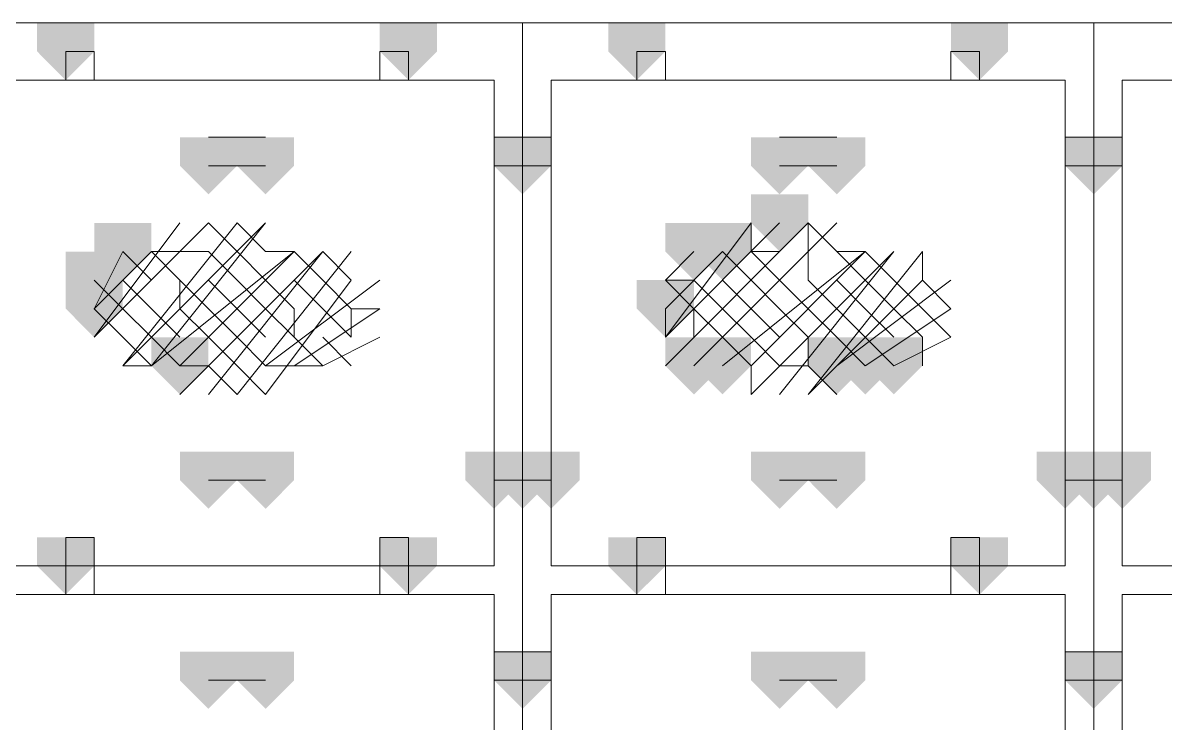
# Model space of a CAD drawing. Header units: millimetres. Extents: x 2315 to 4619, y 1334 to 1897.
# Drawn here: x 3873.622 to 3876.065, y 1518.516 to 1520.012 of the extents above; entities that cross this region are included whole.
import ezdxf

# ---------------------------------------------------------------- set-up
doc = ezdxf.new("R2010")
doc.units = ezdxf.units.MM
for name, color, linetype in [('PDF_3中心线层', 1, 'Continuous'), ('PDF_4虚线层', 2, 'Continuous'), ('PDF_5剖面线层', 2, 'Continuous'), ('PDF_细实线层', 7, 'Continuous')]:
    doc.layers.add(name, color=color, linetype=linetype)

msp = doc.modelspace()

# ---------------------------------------------------------------- hatches: boundary and pattern name
at = {"layer": 'PDF_3中心线层', "transparency": 33554559}
for points in [[(3874.4463, 1520.0125), (3874.3852, 1520.0125), (3874.3852, 1519.9514), (3874.4463, 1519.8903), (3874.5073, 1519.9514), (3874.5073, 1520.0125)], [(3874.4463, 1520.0125), (3874.3852, 1520.0125), (3874.3852, 1519.9514), (3874.4463, 1519.8903), (3874.5073, 1519.9514), (3874.5073, 1520.0125)], [(3874.9349, 1520.0125), (3874.8738, 1520.0125), (3874.8738, 1519.9514), (3874.9349, 1519.8903), (3874.996, 1519.9514), (3874.996, 1520.0125)], [(3874.9349, 1520.0125), (3874.8738, 1520.0125), (3874.8738, 1519.9514), (3874.9349, 1519.8903), (3874.996, 1519.9514), (3874.996, 1520.0125)], [(3875.6679, 1520.0125), (3875.6068, 1520.0125), (3875.6068, 1519.9514), (3875.6679, 1519.8903), (3875.729, 1519.9514), (3875.729, 1520.0125)], [(3875.6679, 1520.0125), (3875.6068, 1520.0125), (3875.6068, 1519.9514), (3875.6679, 1519.8903), (3875.729, 1519.9514), (3875.729, 1520.0125)], [(3874.6906, 1519.7682), (3874.6295, 1519.7682), (3874.6295, 1519.7071), (3874.6906, 1519.646), (3874.7517, 1519.7071), (3874.7517, 1519.7682)], [(3874.6906, 1519.7682), (3874.6295, 1519.7682), (3874.6295, 1519.7071), (3874.6906, 1519.646), (3874.7517, 1519.7071), (3874.7517, 1519.7682)], [(3875.9122, 1519.7682), (3875.8511, 1519.7682), (3875.8511, 1519.7071), (3875.9122, 1519.646), (3875.9733, 1519.7071), (3875.9733, 1519.7682)], [(3875.9122, 1519.7682), (3875.8511, 1519.7682), (3875.8511, 1519.7071), (3875.9122, 1519.646), (3875.9733, 1519.7071), (3875.9733, 1519.7682)], [(3874.6906, 1519.0963), (3874.6295, 1519.0963), (3874.6295, 1519.0352), (3874.6906, 1518.9741), (3874.7517, 1519.0352), (3874.7517, 1519.0963)], [(3874.6906, 1519.0963), (3874.6295, 1519.0963), (3874.6295, 1519.0352), (3874.6906, 1518.9741), (3874.7517, 1519.0352), (3874.7517, 1519.0963)], [(3874.6906, 1519.0963), (3874.6295, 1519.0963), (3874.6295, 1519.0352), (3874.6906, 1518.9741), (3874.7517, 1519.0352), (3874.7517, 1519.0963)], [(3874.6906, 1519.0963), (3874.6295, 1519.0963), (3874.6295, 1519.0352), (3874.6906, 1518.9741), (3874.7517, 1519.0352), (3874.7517, 1519.0963)], [(3875.9122, 1519.0963), (3875.8511, 1519.0963), (3875.8511, 1519.0352), (3875.9122, 1518.9741), (3875.9733, 1519.0352), (3875.9733, 1519.0963)], [(3875.9122, 1519.0963), (3875.8511, 1519.0963), (3875.8511, 1519.0352), (3875.9122, 1518.9741), (3875.9733, 1519.0352), (3875.9733, 1519.0963)], [(3875.9122, 1519.0963), (3875.8511, 1519.0963), (3875.8511, 1519.0352), (3875.9122, 1518.9741), (3875.9733, 1519.0352), (3875.9733, 1519.0963)], [(3875.9122, 1519.0963), (3875.8511, 1519.0963), (3875.8511, 1519.0352), (3875.9122, 1518.9741), (3875.9733, 1519.0352), (3875.9733, 1519.0963)], [(3874.4463, 1518.913), (3874.3852, 1518.913), (3874.3852, 1518.8519), (3874.4463, 1518.7909), (3874.5073, 1518.8519), (3874.5073, 1518.913)], [(3874.4463, 1518.913), (3874.3852, 1518.913), (3874.3852, 1518.8519), (3874.4463, 1518.7909), (3874.5073, 1518.8519), (3874.5073, 1518.913)], [(3874.9349, 1518.913), (3874.8738, 1518.913), (3874.8738, 1518.8519), (3874.9349, 1518.7909), (3874.996, 1518.8519), (3874.996, 1518.913)], [(3874.9349, 1518.913), (3874.8738, 1518.913), (3874.8738, 1518.8519), (3874.9349, 1518.7909), (3874.996, 1518.8519), (3874.996, 1518.913)], [(3875.6679, 1518.913), (3875.6068, 1518.913), (3875.6068, 1518.8519), (3875.6679, 1518.7909), (3875.729, 1518.8519), (3875.729, 1518.913)], [(3875.6679, 1518.913), (3875.6068, 1518.913), (3875.6068, 1518.8519), (3875.6679, 1518.7909), (3875.729, 1518.8519), (3875.729, 1518.913)], [(3874.6906, 1518.6687), (3874.6295, 1518.6687), (3874.6295, 1518.6076), (3874.6906, 1518.5465), (3874.7517, 1518.6076), (3874.7517, 1518.6687)], [(3874.6906, 1518.6687), (3874.6295, 1518.6687), (3874.6295, 1518.6076), (3874.6906, 1518.5465), (3874.7517, 1518.6076), (3874.7517, 1518.6687)], [(3874.6906, 1518.6687), (3874.6295, 1518.6687), (3874.6295, 1518.6076), (3874.6906, 1518.5465), (3874.7517, 1518.6076), (3874.7517, 1518.6687)], [(3874.6906, 1518.6687), (3874.6295, 1518.6687), (3874.6295, 1518.6076), (3874.6906, 1518.5465), (3874.7517, 1518.6076), (3874.7517, 1518.6687)], [(3875.9122, 1518.6687), (3875.8511, 1518.6687), (3875.8511, 1518.6076), (3875.9122, 1518.5465), (3875.9733, 1518.6076), (3875.9733, 1518.6687)], [(3875.9122, 1518.6687), (3875.8511, 1518.6687), (3875.8511, 1518.6076), (3875.9122, 1518.5465), (3875.9733, 1518.6076), (3875.9733, 1518.6687)], [(3875.9122, 1518.6687), (3875.8511, 1518.6687), (3875.8511, 1518.6076), (3875.9122, 1518.5465), (3875.9733, 1518.6076), (3875.9733, 1518.6687)], [(3875.9122, 1518.6687), (3875.8511, 1518.6687), (3875.8511, 1518.6076), (3875.9122, 1518.5465), (3875.9733, 1518.6076), (3875.9733, 1518.6687)]]:
    msp.add_hatch(color=256, dxfattribs=at).paths.add_polyline_path(points)
at = {"layer": 'PDF_5剖面线层', "transparency": 33554559}
for points in [[(3875.2403, 1519.646), (3875.1792, 1519.646), (3875.1792, 1519.5849), (3875.2403, 1519.5238), (3875.3014, 1519.5849), (3875.3014, 1519.646)], [(3873.8355, 1519.5849), (3873.7744, 1519.5849), (3873.7744, 1519.5238), (3873.8355, 1519.4628), (3873.8965, 1519.5238), (3873.8965, 1519.5849)], [(3875.0571, 1519.5849), (3874.996, 1519.5849), (3874.996, 1519.5238), (3875.0571, 1519.4628), (3875.1182, 1519.5238), (3875.1182, 1519.5849)], [(3875.1182, 1519.5849), (3875.0571, 1519.5849), (3875.0571, 1519.5238), (3875.1182, 1519.4628), (3875.1792, 1519.5238), (3875.1792, 1519.5849)], [(3873.7744, 1519.5238), (3873.7133, 1519.5238), (3873.7133, 1519.4628), (3873.7744, 1519.4017), (3873.8355, 1519.4628), (3873.8355, 1519.5238)], [(3873.7744, 1519.4628), (3873.7133, 1519.4628), (3873.7133, 1519.4017), (3873.7744, 1519.3406), (3873.8355, 1519.4017), (3873.8355, 1519.4628)], [(3874.996, 1519.4628), (3874.9349, 1519.4628), (3874.9349, 1519.4017), (3874.996, 1519.3406), (3875.0571, 1519.4017), (3875.0571, 1519.4628)], [(3873.9576, 1519.3406), (3873.8965, 1519.3406), (3873.8965, 1519.2795), (3873.9576, 1519.2184), (3874.0187, 1519.2795), (3874.0187, 1519.3406)], [(3875.0571, 1519.3406), (3874.996, 1519.3406), (3874.996, 1519.2795), (3875.0571, 1519.2184), (3875.1182, 1519.2795), (3875.1182, 1519.3406)], [(3875.1182, 1519.3406), (3875.0571, 1519.3406), (3875.0571, 1519.2795), (3875.1182, 1519.2184), (3875.1792, 1519.2795), (3875.1792, 1519.3406)], [(3875.3625, 1519.3406), (3875.3014, 1519.3406), (3875.3014, 1519.2795), (3875.3625, 1519.2184), (3875.4236, 1519.2795), (3875.4236, 1519.3406)], [(3875.4236, 1519.3406), (3875.3625, 1519.3406), (3875.3625, 1519.2795), (3875.4236, 1519.2184), (3875.4846, 1519.2795), (3875.4846, 1519.3406)], [(3875.4846, 1519.3406), (3875.4236, 1519.3406), (3875.4236, 1519.2795), (3875.4846, 1519.2184), (3875.5457, 1519.2795), (3875.5457, 1519.3406)]]:
    msp.add_hatch(color=256, dxfattribs=at).paths.add_polyline_path(points)
at = {"layer": 'PDF_细实线层', "transparency": 33554559}
for points in [[(3873.7133, 1520.0125), (3873.6522, 1520.0125), (3873.6522, 1519.9514), (3873.7133, 1519.8903), (3873.7744, 1519.9514), (3873.7744, 1520.0125)], [(3874.4463, 1520.0125), (3874.3852, 1520.0125), (3874.3852, 1519.9514), (3874.4463, 1519.8903), (3874.5073, 1519.9514), (3874.5073, 1520.0125)], [(3874.9349, 1520.0125), (3874.8738, 1520.0125), (3874.8738, 1519.9514), (3874.9349, 1519.8903), (3874.996, 1519.9514), (3874.996, 1520.0125)], [(3875.6679, 1520.0125), (3875.6068, 1520.0125), (3875.6068, 1519.9514), (3875.6679, 1519.8903), (3875.729, 1519.9514), (3875.729, 1520.0125)], [(3874.0187, 1519.7682), (3873.9576, 1519.7682), (3873.9576, 1519.7071), (3874.0187, 1519.646), (3874.0798, 1519.7071), (3874.0798, 1519.7682)], [(3874.1409, 1519.7682), (3874.0798, 1519.7682), (3874.0798, 1519.7071), (3874.1409, 1519.646), (3874.2019, 1519.7071), (3874.2019, 1519.7682)], [(3874.6906, 1519.7682), (3874.6295, 1519.7682), (3874.6295, 1519.7071), (3874.6906, 1519.646), (3874.7517, 1519.7071), (3874.7517, 1519.7682)], [(3875.2403, 1519.7682), (3875.1792, 1519.7682), (3875.1792, 1519.7071), (3875.2403, 1519.646), (3875.3014, 1519.7071), (3875.3014, 1519.7682)], [(3875.3625, 1519.7682), (3875.3014, 1519.7682), (3875.3014, 1519.7071), (3875.3625, 1519.646), (3875.4236, 1519.7071), (3875.4236, 1519.7682)], [(3875.9122, 1519.7682), (3875.8511, 1519.7682), (3875.8511, 1519.7071), (3875.9122, 1519.646), (3875.9733, 1519.7071), (3875.9733, 1519.7682)], [(3874.0187, 1519.0963), (3873.9576, 1519.0963), (3873.9576, 1519.0352), (3874.0187, 1518.9741), (3874.0798, 1519.0352), (3874.0798, 1519.0963)], [(3874.1409, 1519.0963), (3874.0798, 1519.0963), (3874.0798, 1519.0352), (3874.1409, 1518.9741), (3874.2019, 1519.0352), (3874.2019, 1519.0963)], [(3874.6295, 1519.0963), (3874.5684, 1519.0963), (3874.5684, 1519.0352), (3874.6295, 1518.9741), (3874.6906, 1519.0352), (3874.6906, 1519.0963)], [(3874.6295, 1519.0963), (3874.5684, 1519.0963), (3874.5684, 1519.0352), (3874.6295, 1518.9741), (3874.6906, 1519.0352), (3874.6906, 1519.0963)], [(3874.6906, 1519.0963), (3874.6295, 1519.0963), (3874.6295, 1519.0352), (3874.6906, 1518.9741), (3874.7517, 1519.0352), (3874.7517, 1519.0963)], [(3874.7517, 1519.0963), (3874.6906, 1519.0963), (3874.6906, 1519.0352), (3874.7517, 1518.9741), (3874.8128, 1519.0352), (3874.8128, 1519.0963)], [(3874.7517, 1519.0963), (3874.6906, 1519.0963), (3874.6906, 1519.0352), (3874.7517, 1518.9741), (3874.8128, 1519.0352), (3874.8128, 1519.0963)], [(3875.2403, 1519.0963), (3875.1792, 1519.0963), (3875.1792, 1519.0352), (3875.2403, 1518.9741), (3875.3014, 1519.0352), (3875.3014, 1519.0963)], [(3875.3625, 1519.0963), (3875.3014, 1519.0963), (3875.3014, 1519.0352), (3875.3625, 1518.9741), (3875.4236, 1519.0352), (3875.4236, 1519.0963)], [(3875.8511, 1519.0963), (3875.7901, 1519.0963), (3875.7901, 1519.0352), (3875.8511, 1518.9741), (3875.9122, 1519.0352), (3875.9122, 1519.0963)], [(3875.8511, 1519.0963), (3875.7901, 1519.0963), (3875.7901, 1519.0352), (3875.8511, 1518.9741), (3875.9122, 1519.0352), (3875.9122, 1519.0963)], [(3875.9122, 1519.0963), (3875.8511, 1519.0963), (3875.8511, 1519.0352), (3875.9122, 1518.9741), (3875.9733, 1519.0352), (3875.9733, 1519.0963)], [(3875.9733, 1519.0963), (3875.9122, 1519.0963), (3875.9122, 1519.0352), (3875.9733, 1518.9741), (3876.0344, 1519.0352), (3876.0344, 1519.0963)], [(3875.9733, 1519.0963), (3875.9122, 1519.0963), (3875.9122, 1519.0352), (3875.9733, 1518.9741), (3876.0344, 1519.0352), (3876.0344, 1519.0963)], [(3873.7133, 1518.913), (3873.6522, 1518.913), (3873.6522, 1518.8519), (3873.7133, 1518.7909), (3873.7744, 1518.8519), (3873.7744, 1518.913)], [(3874.4463, 1518.913), (3874.3852, 1518.913), (3874.3852, 1518.8519), (3874.4463, 1518.7909), (3874.5073, 1518.8519), (3874.5073, 1518.913)], [(3874.9349, 1518.913), (3874.8738, 1518.913), (3874.8738, 1518.8519), (3874.9349, 1518.7909), (3874.996, 1518.8519), (3874.996, 1518.913)], [(3875.6679, 1518.913), (3875.6068, 1518.913), (3875.6068, 1518.8519), (3875.6679, 1518.7909), (3875.729, 1518.8519), (3875.729, 1518.913)], [(3874.0187, 1518.6687), (3873.9576, 1518.6687), (3873.9576, 1518.6076), (3874.0187, 1518.5465), (3874.0798, 1518.6076), (3874.0798, 1518.6687)], [(3874.1409, 1518.6687), (3874.0798, 1518.6687), (3874.0798, 1518.6076), (3874.1409, 1518.5465), (3874.2019, 1518.6076), (3874.2019, 1518.6687)], [(3874.6906, 1518.6687), (3874.6295, 1518.6687), (3874.6295, 1518.6076), (3874.6906, 1518.5465), (3874.7517, 1518.6076), (3874.7517, 1518.6687)], [(3875.2403, 1518.6687), (3875.1792, 1518.6687), (3875.1792, 1518.6076), (3875.2403, 1518.5465), (3875.3014, 1518.6076), (3875.3014, 1518.6687)], [(3875.3625, 1518.6687), (3875.3014, 1518.6687), (3875.3014, 1518.6076), (3875.3625, 1518.5465), (3875.4236, 1518.6076), (3875.4236, 1518.6687)], [(3875.9122, 1518.6687), (3875.8511, 1518.6687), (3875.8511, 1518.6076), (3875.9122, 1518.5465), (3875.9733, 1518.6076), (3875.9733, 1518.6687)]]:
    msp.add_hatch(color=256, dxfattribs=at).paths.add_polyline_path(points)

# ---------------------------------------------------------------- linework, layer by layer
at = {"layer": 'PDF_3中心线层', "lineweight": 18}
for points in [[(3873.7133, 1519.9514), (3873.7133, 1519.8903), (3873.7133, 1519.9514), (3873.7744, 1519.9514)], [(3874.4463, 1519.9514), (3874.4463, 1519.8903)], [(3874.9349, 1519.9514), (3874.9349, 1519.8903)], [(3875.6679, 1519.9514), (3875.6679, 1519.8903)], [(3874.6906, 1519.7682), (3874.6906, 1519.7071)], [(3875.9122, 1519.7682), (3875.9122, 1519.7071)], [(3873.7133, 1518.7909), (3873.7133, 1518.8519), (3873.7744, 1518.8519), (3873.7133, 1518.8519)], [(3874.4463, 1518.7909), (3874.4463, 1518.8519)], [(3874.9349, 1518.7909), (3874.9349, 1518.8519)], [(3875.6679, 1518.7909), (3875.6679, 1518.8519)]]:
    msp.add_lwpolyline(points, close=True, dxfattribs=at)
at = {"layer": 'PDF_4虚线层', "lineweight": 18}
for points in [[(3874.6906, 1520.0125), (3874.6906, 1516.9584)], [(3875.9122, 1520.0125), (3875.9122, 1516.9584)]]:
    msp.add_lwpolyline(points, dxfattribs=at)
at = {"layer": 'PDF_5剖面线层', "lineweight": 13}
for points in [[(3873.9576, 1519.5849), (3873.7744, 1519.3406), (3874.0187, 1519.5849), (3874.0798, 1519.5238), (3874.1409, 1519.4628), (3874.2019, 1519.4017), (3874.2019, 1519.3406)], [(3874.1409, 1519.2795), (3874.2019, 1519.2795), (3874.3852, 1519.4017), (3874.3241, 1519.4017), (3874.263, 1519.4628), (3874.2019, 1519.5238), (3874.1409, 1519.5238), (3874.0798, 1519.5849), (3873.8355, 1519.2795), (3874.1409, 1519.5849), (3873.8965, 1519.2795), (3874.2019, 1519.5238), (3873.9576, 1519.2795), (3873.8965, 1519.3406), (3873.8355, 1519.4017), (3873.7744, 1519.4628)], [(3875.5457, 1519.4628), (3875.3014, 1519.2184), (3875.5457, 1519.5238), (3875.5457, 1519.4628), (3875.6068, 1519.4017), (3875.4236, 1519.2795), (3875.3625, 1519.3406), (3875.3014, 1519.4017), (3875.2403, 1519.4628), (3875.1792, 1519.5238), (3875.1792, 1519.5849), (3874.996, 1519.3406), (3875.2403, 1519.5849)], [(3874.996, 1519.2795), (3875.3014, 1519.5849), (3875.3014, 1519.5238), (3875.3014, 1519.4628), (3875.3625, 1519.4017), (3875.4236, 1519.3406), (3875.4846, 1519.2795), (3875.6068, 1519.3406), (3875.5457, 1519.4017), (3875.4846, 1519.4628), (3875.4236, 1519.5238), (3875.3625, 1519.5238)], [(3875.0571, 1519.2795), (3875.3625, 1519.5849), (3875.0571, 1519.2795)], [(3875.5457, 1519.2795), (3875.5457, 1519.3406), (3875.4846, 1519.4017), (3875.4236, 1519.4628), (3875.3625, 1519.5238), (3875.3014, 1519.5849)], [(3873.8965, 1519.4628), (3873.8355, 1519.5238), (3873.7744, 1519.4017), (3873.8965, 1519.5238), (3873.9576, 1519.4628), (3874.0187, 1519.4017), (3874.0798, 1519.3406), (3874.1409, 1519.2795), (3874.3852, 1519.4628)], [(3874.263, 1519.2795), (3874.2019, 1519.3406), (3874.1409, 1519.4017), (3874.0798, 1519.4628), (3874.0187, 1519.5238), (3873.9576, 1519.5238), (3873.8965, 1519.5238)], [(3873.9576, 1519.2184), (3874.263, 1519.5238), (3874.0187, 1519.2184)], [(3873.9576, 1519.2795), (3874.0187, 1519.2795), (3874.0798, 1519.2184), (3874.3241, 1519.5238)], [(3873.9576, 1519.4628), (3873.9576, 1519.4017), (3874.0187, 1519.3406), (3874.0798, 1519.2795), (3874.1409, 1519.2184), (3874.3241, 1519.4628), (3874.263, 1519.5238)], [(3875.0571, 1519.3406), (3875.0571, 1519.4017), (3874.996, 1519.4628), (3875.0571, 1519.5238)], [(3874.996, 1519.3406), (3874.996, 1519.4017), (3875.1182, 1519.5238), (3875.1792, 1519.4628), (3875.2403, 1519.4017), (3875.3014, 1519.3406), (3875.3014, 1519.2795)], [(3875.0571, 1519.4017), (3875.1182, 1519.3406), (3875.1792, 1519.2795), (3875.1792, 1519.2184), (3875.4846, 1519.5238), (3875.2403, 1519.2184)], [(3875.1182, 1519.2795), (3875.4236, 1519.5238), (3875.1792, 1519.2795)], [(3875.2403, 1519.5238), (3875.1792, 1519.5238)], [(3873.9576, 1519.3406), (3873.8965, 1519.4017), (3873.8355, 1519.4628)], [(3874.1409, 1519.3406), (3874.0798, 1519.4017), (3874.0187, 1519.4628)], [(3874.3241, 1519.4017), (3874.3241, 1519.3406), (3874.263, 1519.4017), (3874.2019, 1519.4628)], [(3875.3625, 1519.2184), (3875.3014, 1519.2795), (3875.2403, 1519.2795), (3875.1792, 1519.3406), (3875.1182, 1519.4017), (3875.0571, 1519.4628), (3874.996, 1519.4628)], [(3875.2403, 1519.3406), (3875.1792, 1519.4017), (3875.1182, 1519.4628)], [(3875.3625, 1519.2795), (3875.6068, 1519.4628)], [(3875.4846, 1519.3406), (3875.4236, 1519.4017), (3875.3625, 1519.4628)], [(3873.7744, 1519.4017), (3873.8355, 1519.3406), (3873.8965, 1519.2795), (3873.8355, 1519.2795)], [(3874.2019, 1519.2795), (3874.263, 1519.2795), (3874.3852, 1519.3406)], [(3874.3241, 1519.2795), (3874.263, 1519.3406)]]:
    msp.add_lwpolyline(points, dxfattribs=at)
at = {"layer": 'PDF_细实线层', "lineweight": 18}
for points in [[(3880.8598, 1517.1417), (3880.8598, 1516.9584), (3872.1863, 1516.9584), (3872.1863, 1520.0125), (3880.8598, 1520.0125), (3880.8598, 1517.2638), (3872.1863, 1517.2638)], [(3874.0187, 1519.7682), (3874.1409, 1519.7682)], [(3875.2403, 1519.7682), (3875.3625, 1519.7682)], [(3874.1409, 1519.7071), (3874.0187, 1519.7071)], [(3875.3625, 1519.7071), (3875.2403, 1519.7071)], [(3874.1409, 1519.0352), (3874.0187, 1519.0352), (3874.1409, 1519.0352)], [(3874.7517, 1519.0352), (3874.6295, 1519.0352), (3874.7517, 1519.0352)], [(3874.7517, 1519.0352), (3874.6295, 1519.0352), (3874.7517, 1519.0352)], [(3875.3625, 1519.0352), (3875.2403, 1519.0352), (3875.3625, 1519.0352)], [(3875.9733, 1519.0352), (3875.8511, 1519.0352), (3875.9733, 1519.0352)], [(3875.9733, 1519.0352), (3875.8511, 1519.0352), (3875.9733, 1519.0352)], [(3874.4463, 1518.913), (3874.4463, 1518.7909), (3874.4463, 1518.913)], [(3875.6679, 1518.913), (3875.6679, 1518.7909), (3875.6679, 1518.913)], [(3874.0187, 1518.6076), (3874.1409, 1518.6076), (3874.0187, 1518.6076)], [(3875.2403, 1518.6076), (3875.3625, 1518.6076), (3875.2403, 1518.6076)]]:
    msp.add_lwpolyline(points, dxfattribs=at)
for points in [[(3873.7133, 1519.9514), (3873.7133, 1519.8903), (3873.7744, 1519.8903), (3873.7744, 1519.9514)], [(3874.4463, 1519.9514), (3874.4463, 1519.8903), (3874.3852, 1519.8903), (3874.3852, 1519.9514)], [(3874.9349, 1519.9514), (3874.9349, 1519.8903), (3874.996, 1519.8903), (3874.996, 1519.9514)], [(3875.6679, 1519.9514), (3875.6679, 1519.8903), (3875.6068, 1519.8903), (3875.6068, 1519.9514)], [(3874.6295, 1518.8519), (3874.6295, 1519.8903), (3873.5301, 1519.8903), (3873.5301, 1518.8519)], [(3874.7517, 1518.8519), (3874.7517, 1519.8903), (3875.8511, 1519.8903), (3875.8511, 1518.8519)], [(3875.9733, 1518.8519), (3875.9733, 1519.8903), (3877.0728, 1519.8903), (3877.0728, 1518.8519)], [(3874.6295, 1519.7682), (3874.7517, 1519.7682), (3874.7517, 1519.7071), (3874.6295, 1519.7071)], [(3874.6295, 1519.7682), (3874.7517, 1519.7682), (3874.7517, 1519.7071), (3874.6295, 1519.7071)], [(3875.8511, 1519.7682), (3875.9733, 1519.7682), (3875.9733, 1519.7071), (3875.8511, 1519.7071)], [(3875.8511, 1519.7682), (3875.9733, 1519.7682), (3875.9733, 1519.7071), (3875.8511, 1519.7071)], [(3873.7133, 1518.7909), (3873.7133, 1518.913), (3873.7744, 1518.913), (3873.7744, 1518.7909)], [(3873.7133, 1518.7909), (3873.7133, 1518.913), (3873.7744, 1518.913), (3873.7744, 1518.7909)], [(3874.4463, 1518.913), (3874.3852, 1518.913), (3874.3852, 1518.7909), (3874.4463, 1518.7909), (3874.3852, 1518.7909), (3874.3852, 1518.913)], [(3874.9349, 1518.7909), (3874.9349, 1518.913), (3874.996, 1518.913), (3874.996, 1518.7909)], [(3874.9349, 1518.7909), (3874.9349, 1518.913), (3874.996, 1518.913), (3874.996, 1518.7909)], [(3875.6679, 1518.913), (3875.6068, 1518.913), (3875.6068, 1518.7909), (3875.6679, 1518.7909), (3875.6068, 1518.7909), (3875.6068, 1518.913)], [(3874.6295, 1518.7909), (3873.5301, 1518.7909), (3873.5301, 1517.7525), (3874.6295, 1517.7525)], [(3874.7517, 1517.7525), (3875.8511, 1517.7525), (3875.8511, 1518.7909), (3874.7517, 1518.7909)], [(3875.9733, 1517.7525), (3877.0728, 1517.7525), (3877.0728, 1518.7909), (3875.9733, 1518.7909)], [(3874.7517, 1518.6687), (3874.7517, 1518.6076), (3874.6295, 1518.6076), (3874.6295, 1518.6687)], [(3874.7517, 1518.6687), (3874.7517, 1518.6076), (3874.6295, 1518.6076), (3874.6295, 1518.6687)], [(3875.9733, 1518.6687), (3875.9733, 1518.6076), (3875.8511, 1518.6076), (3875.8511, 1518.6687)], [(3875.9733, 1518.6687), (3875.9733, 1518.6076), (3875.8511, 1518.6076), (3875.8511, 1518.6687)]]:
    msp.add_lwpolyline(points, close=True, dxfattribs=at)

doc.saveas('drawing.dxf')
